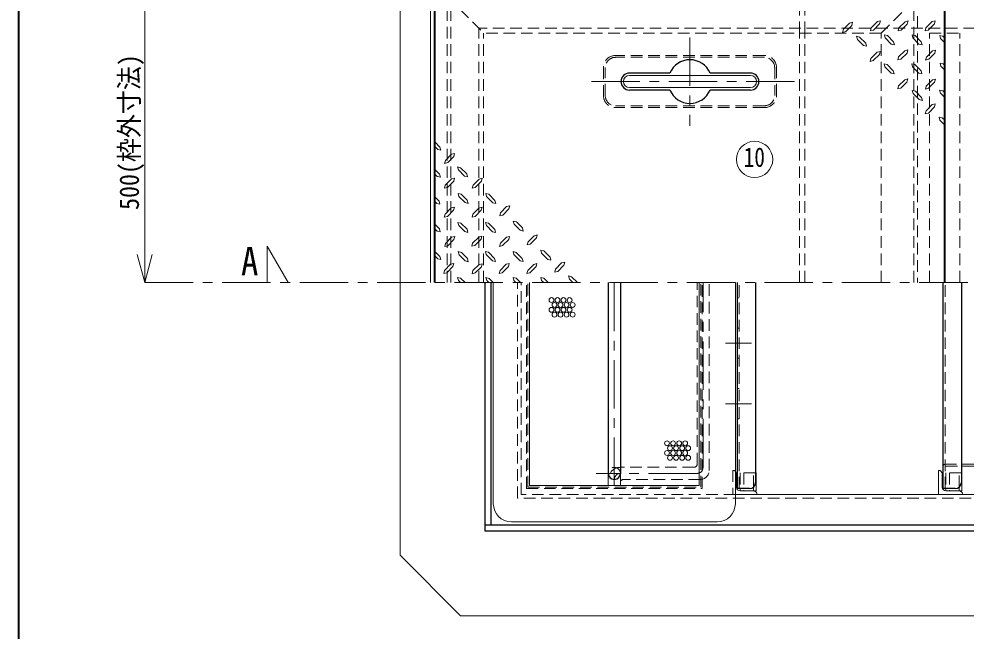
# Model space of a CAD drawing. Units: millimetres at full size, sheet at 1:8; details may follow other scales. Extents: x -1701 to 1539, y -1061 to 1187.
# Drawn here: x -1701 to -918, y 400 to 905 of the extents above; entities that cross this region are included whole.
import ezdxf
from ezdxf.enums import TextEntityAlignment as Align

# ---------------------------------------------------------------- set-up
doc = ezdxf.new("R2010")
doc.units = ezdxf.units.MM
doc.header["$LTSCALE"] = 8
doc.linetypes.add('CHAIN1', pattern=[8, 5, -1, 1, -1])
doc.linetypes.add('DASHED1', pattern=[1.8, 1.2, -0.6])
doc.layers.add('0-0_ﾚｲﾔ1', color=4, linetype='Continuous', lineweight=9)
doc.styles.add('ＭＳ ゴシック', font='')
doc.styles.get('ＭＳ ゴシック').set_extended_font_data('MS Gothic')

msp = doc.modelspace()

# ---------------------------------------------------------------- linework, layer by layer
at = {"layer": '0-0_ﾚｲﾔ1', "color": 1, "lineweight": 40}
for p, q in [((-1700.972, -1060.763), (-1700.972, 1187.237)), ((-935.972, 687.237), (-935.972, 933.237))]:
    msp.add_line(p, q, dxfattribs=at)
at = {"layer": '0-0_ﾚｲﾔ1'}
for p, q in [((-1596.972, 687.237), (-1596.972, 937.237)), ((-1385.972, 912.237), (-1385.972, 687.237)), ((-994.834, 895.71), (-989.772, 900.772)), ((-971.932, 895.63), (-966.87, 900.692)), ((-949.513, 895.79), (-944.45, 900.853)), ((-1019.664, 896.353), (-1020.307, 893.862)), ((-1017.736, 894.505), (-1020.307, 893.862)), ((-1017.736, 894.505), (-1012.673, 899.567)), ((-996.763, 897.558), (-997.406, 895.067)), ((-994.834, 895.71), (-997.406, 895.067)), ((-973.861, 897.478), (-974.504, 894.987)), ((-971.932, 895.63), (-974.504, 894.987)), ((-951.441, 897.638), (-952.084, 895.147)), ((-949.513, 895.79), (-952.084, 895.147)), ((-1008.093, 888.076), (-1008.736, 890.647)), ((-1006.245, 890.005), (-1008.736, 890.647)), ((-1008.093, 888.076), (-1003.031, 883.013)), ((-1006.245, 890.005), (-1001.182, 884.862)), ((-1001.182, 884.862), (-1000.459, 882.371)), ((-985.191, 889.281), (-985.834, 891.853)), ((-983.343, 891.21), (-985.834, 891.853)), ((-985.191, 889.281), (-980.129, 884.219)), ((-983.343, 891.21), (-978.281, 886.067)), ((-978.281, 886.067), (-977.557, 883.576)), ((-962.289, 889.201), (-962.932, 891.772)), ((-960.441, 891.13), (-962.932, 891.772)), ((-962.289, 889.201), (-957.227, 884.138)), ((-960.441, 891.13), (-955.379, 885.987)), ((-955.379, 885.987), (-954.656, 883.496)), ((-937.539, 890.647), (-940.111, 891.29)), ((-939.388, 888.719), (-940.111, 891.29)), ((-939.388, 888.719), (-935.972, 885.304)), ((-937.539, 890.647), (-935.972, 889.08)), ((-1000.459, 882.371), (-1003.031, 883.013)), ((-977.557, 883.576), (-980.129, 884.219)), ((-972.093, 871.683), (-967.031, 876.746)), ((-954.656, 883.496), (-957.227, 884.138)), ((-949.191, 871.603), (-944.129, 876.665)), ((-996.923, 872.326), (-997.566, 869.835)), ((-994.995, 870.478), (-997.566, 869.835)), ((-994.995, 870.478), (-989.932, 875.54)), ((-974.022, 873.531), (-974.664, 871.04)), ((-972.093, 871.683), (-974.664, 871.04)), ((-951.12, 873.451), (-951.763, 870.96)), ((-949.191, 871.603), (-951.763, 870.96)), ((-985.352, 865.335), (-985.995, 867.906)), ((-983.504, 867.263), (-985.995, 867.906)), ((-985.352, 865.335), (-980.289, 860.272)), ((-983.504, 867.263), (-978.441, 862.121)), ((-978.441, 862.121), (-977.718, 859.63)), ((-962.45, 865.255), (-963.093, 867.826)), ((-960.602, 867.183), (-963.093, 867.826)), ((-962.45, 865.255), (-957.388, 860.192)), ((-960.602, 867.183), (-955.539, 862.04)), ((-955.539, 862.04), (-954.816, 859.549)), ((-937.218, 867.826), (-939.789, 868.469)), ((-939.147, 865.897), (-939.789, 868.469)), ((-939.147, 865.897), (-935.972, 862.723)), ((-937.218, 867.826), (-935.972, 866.58)), ((-977.718, 859.63), (-980.289, 860.272)), ((-954.816, 859.549), (-957.388, 860.192)), ((-974.182, 849.585), (-974.825, 847.094)), ((-972.254, 847.737), (-974.825, 847.094)), ((-972.254, 847.737), (-967.191, 852.799)), ((-960.2, 845.246), (-962.772, 845.888)), ((-962.048, 843.317), (-962.772, 845.888)), ((-951.281, 849.505), (-951.923, 847.013)), ((-949.352, 847.656), (-951.923, 847.013)), ((-949.352, 847.656), (-944.289, 852.719)), ((-937.62, 845.567), (-940.191, 846.21)), ((-939.468, 843.638), (-940.191, 846.21)), ((-937.62, 845.567), (-935.972, 843.92)), ((-962.048, 843.317), (-956.986, 838.335)), ((-960.2, 845.246), (-955.138, 840.183)), ((-954.414, 837.612), (-956.986, 838.335)), ((-955.138, 840.183), (-954.414, 837.612)), ((-939.468, 843.638), (-935.972, 840.003)), ((-951.361, 829.094), (-946.298, 834.156)), ((-949.432, 827.246), (-944.45, 832.308)), ((-951.361, 829.094), (-952.004, 826.522)), ((-949.432, 827.246), (-952.004, 826.522)), ((-938.022, 823.308), (-940.593, 823.951)), ((-939.87, 821.38), (-940.593, 823.951)), ((-938.022, 823.308), (-935.972, 821.259)), ((-939.87, 821.38), (-935.972, 817.326)), ((-1353.075, 799.094), (-1356.972, 803.147)), ((-1354.923, 797.165), (-1356.972, 799.214)), ((-1353.075, 799.094), (-1352.352, 796.522)), ((-1354.923, 797.165), (-1352.352, 796.522)), ((-1343.513, 793.228), (-1348.495, 788.165)), ((-1341.584, 791.38), (-1346.647, 786.317)), ((-1343.513, 793.228), (-1340.941, 793.951)), ((-1341.584, 791.38), (-1340.941, 793.951)), ((-1338.531, 782.862), (-1335.959, 782.138)), ((-1337.807, 780.29), (-1338.531, 782.862)), ((-1353.477, 776.835), (-1356.972, 780.47)), ((-1355.325, 774.906), (-1356.972, 776.554)), ((-1355.325, 774.906), (-1352.754, 774.263)), ((-1353.477, 776.835), (-1352.754, 774.263)), ((-1332.745, 775.228), (-1337.807, 780.29)), ((-1330.897, 777.156), (-1335.959, 782.138)), ((-1332.745, 775.228), (-1330.173, 774.585)), ((-1330.897, 777.156), (-1330.173, 774.585)), ((-1343.593, 772.817), (-1348.656, 767.755)), ((-1343.593, 772.817), (-1341.022, 773.46)), ((-1341.664, 770.969), (-1341.022, 773.46)), ((-1320.691, 772.737), (-1325.754, 767.674)), ((-1320.691, 772.737), (-1318.12, 773.38)), ((-1318.763, 770.888), (-1318.12, 773.38)), ((-1338.129, 760.924), (-1335.557, 760.281)), ((-1337.406, 758.433), (-1338.129, 760.924)), ((-1330.495, 755.219), (-1335.557, 760.281)), ((-1315.227, 760.844), (-1312.656, 760.201)), ((-1314.504, 758.353), (-1315.227, 760.844)), ((-1307.593, 755.138), (-1312.656, 760.201)), ((-1353.798, 754.576), (-1356.972, 757.75)), ((-1355.727, 752.647), (-1356.972, 753.893)), ((-1355.727, 752.647), (-1353.156, 752.005)), ((-1353.798, 754.576), (-1353.156, 752.005)), ((-1332.343, 753.29), (-1337.406, 758.433)), ((-1332.343, 753.29), (-1329.852, 752.647)), ((-1330.495, 755.219), (-1329.852, 752.647)), ((-1309.441, 753.21), (-1314.504, 758.353)), ((-1309.441, 753.21), (-1306.95, 752.567)), ((-1307.593, 755.138), (-1306.95, 752.567)), ((-1343.754, 748.871), (-1348.816, 743.808)), ((-1343.754, 748.871), (-1341.182, 749.513)), ((-1341.825, 747.022), (-1341.182, 749.513)), ((-1320.852, 748.79), (-1325.914, 743.728)), ((-1320.852, 748.79), (-1318.281, 749.433)), ((-1318.923, 746.942), (-1318.281, 749.433)), ((-1297.95, 749.996), (-1303.013, 744.933)), ((-1297.95, 749.996), (-1295.379, 750.638)), ((-1296.022, 748.147), (-1295.379, 750.638)), ((-1338.289, 736.978), (-1335.718, 736.335)), ((-1337.566, 734.487), (-1338.289, 736.978)), ((-1330.656, 731.272), (-1335.718, 736.335)), ((-1315.388, 736.897), (-1312.816, 736.255)), ((-1314.664, 734.406), (-1315.388, 736.897)), ((-1307.754, 731.192), (-1312.816, 736.255)), ((-1292.486, 738.103), (-1289.914, 737.46)), ((-1291.763, 735.612), (-1292.486, 738.103)), ((-1284.852, 732.397), (-1289.914, 737.46)), ((-1353.557, 731.755), (-1356.972, 735.17)), ((-1355.406, 729.826), (-1356.972, 731.393)), ((-1355.406, 729.826), (-1352.834, 729.183)), ((-1353.557, 731.755), (-1352.834, 729.183)), ((-1332.504, 729.344), (-1337.566, 734.487)), ((-1332.504, 729.344), (-1330.013, 728.701)), ((-1330.656, 731.272), (-1330.013, 728.701)), ((-1309.602, 729.263), (-1314.664, 734.406)), ((-1309.602, 729.263), (-1307.111, 728.621)), ((-1307.754, 731.192), (-1307.111, 728.621)), ((-1286.7, 730.469), (-1291.763, 735.612)), ((-1286.7, 730.469), (-1284.209, 729.826)), ((-1284.852, 732.397), (-1284.209, 729.826)), ((-1343.432, 724.683), (-1348.495, 719.621)), ((-1343.432, 724.683), (-1340.861, 725.326)), ((-1341.504, 722.835), (-1340.861, 725.326)), ((-1321.013, 724.844), (-1326.075, 719.781)), ((-1321.013, 724.844), (-1318.441, 725.487)), ((-1319.084, 722.996), (-1318.441, 725.487)), ((-1298.111, 724.763), (-1303.173, 719.701)), ((-1298.111, 724.763), (-1295.539, 725.406)), ((-1296.182, 722.915), (-1295.539, 725.406)), ((-1275.209, 725.969), (-1280.272, 720.906)), ((-1275.209, 725.969), (-1272.638, 726.612)), ((-1273.281, 724.121), (-1272.638, 726.612)), ((-1353.075, 708.772), (-1356.972, 712.67)), ((-1337.968, 712.79), (-1335.397, 712.147)), ((-1337.245, 710.299), (-1337.968, 712.79)), ((-1315.548, 712.951), (-1312.977, 712.308)), ((-1314.825, 710.46), (-1315.548, 712.951)), ((-1307.914, 707.246), (-1312.977, 712.308)), ((-1292.647, 712.871), (-1290.075, 712.228)), ((-1291.923, 710.38), (-1292.647, 712.871)), ((-1285.013, 707.165), (-1290.075, 712.228)), ((-1269.745, 714.076), (-1267.173, 713.433)), ((-1269.022, 711.585), (-1269.745, 714.076)), ((-1262.111, 708.371), (-1267.173, 713.433)), ((-1596.972, 687.237), (-1603.184, 710.419)), ((-1596.972, 687.237), (-1590.761, 710.419)), ((-1354.923, 706.844), (-1356.972, 709.186)), ((-1354.923, 706.844), (-1352.352, 706.201)), ((-1353.075, 708.772), (-1352.352, 706.201)), ((-1332.182, 705.156), (-1337.245, 710.299)), ((-1330.334, 707.085), (-1335.397, 712.147)), ((-1332.182, 705.156), (-1329.691, 704.513)), ((-1330.334, 707.085), (-1329.691, 704.513)), ((-1309.763, 705.317), (-1314.825, 710.46)), ((-1309.763, 705.317), (-1307.272, 704.674)), ((-1307.914, 707.246), (-1307.272, 704.674)), ((-1286.861, 705.237), (-1291.923, 710.38)), ((-1286.861, 705.237), (-1284.37, 704.594)), ((-1285.013, 707.165), (-1284.37, 704.594)), ((-1263.959, 706.442), (-1269.022, 711.585)), ((-1263.959, 706.442), (-1261.468, 705.799)), ((-1262.111, 708.371), (-1261.468, 705.799)), ((-1344.236, 702.344), (-1349.298, 697.281)), ((-1344.236, 702.344), (-1341.664, 702.987)), ((-1342.307, 700.496), (-1341.664, 702.987)), ((-1320.772, 702.183), (-1325.834, 697.121)), ((-1320.772, 702.183), (-1318.2, 702.826)), ((-1318.843, 700.335), (-1318.2, 702.826)), ((-1298.352, 702.344), (-1303.414, 697.281)), ((-1298.352, 702.344), (-1295.781, 702.987)), ((-1296.423, 700.496), (-1295.781, 702.987)), ((-1275.45, 702.263), (-1280.513, 697.201)), ((-1275.45, 702.263), (-1272.879, 702.906)), ((-1273.522, 700.415), (-1272.879, 702.906)), ((-1252.548, 703.469), (-1257.611, 698.406)), ((-1252.548, 703.469), (-1249.977, 704.112)), ((-1250.62, 701.621), (-1249.977, 704.112)), ((-1338.531, 691.576), (-1335.959, 690.853)), ((-1337.807, 689.005), (-1338.531, 691.576)), ((-1336.039, 687.237), (-1337.807, 689.005)), ((-1332.343, 687.237), (-1335.959, 690.853)), ((-1315.066, 691.415), (-1312.495, 690.772)), ((-1314.423, 688.924), (-1315.066, 691.415)), ((-1312.736, 687.237), (-1314.423, 688.924)), ((-1309.095, 687.237), (-1312.495, 690.772)), ((-1292.647, 691.576), (-1290.075, 690.853)), ((-1292.004, 689.005), (-1292.647, 691.576)), ((-1290.236, 687.237), (-1292.004, 689.005)), ((-1286.459, 687.237), (-1290.075, 690.853)), ((-1269.745, 691.496), (-1267.173, 690.853)), ((-1269.022, 689.005), (-1269.745, 691.496)), ((-1267.254, 687.237), (-1269.022, 689.005)), ((-1263.557, 687.237), (-1267.173, 690.853)), ((-1239.415, 687.237), (-1244.272, 691.978)), ((-889.472, 537.237), (-922.222, 537.237)), ((-888.722, 535.737), (-922.222, 535.737)), ((-1104.972, 517.237), (-1104.972, 515.237)), ((-934.972, 517.237), (-934.972, 515.237))]:
    msp.add_line(p, q, dxfattribs=at)
at = {"layer": '0-0_ﾚｲﾔ1', "color": 7, "lineweight": 18}
for p, q in [((-1360.972, 937.237), (-1360.972, 687.237)), ((-1357.972, 934.237), (-1357.972, 687.237)), ((-1096.472, 858.237), (-1196.472, 858.237)), ((-1096.472, 848.237), (-1196.472, 848.237)), ((-1385.972, 687.237), (-1385.972, 462.237)), ((-1308.972, 504.737), (-1308.972, 687.237)), ((-1278.972, 519.737), (-1278.972, 687.237)), ((-1138.972, 519.737), (-1138.972, 687.237)), ((-1108.972, 504.737), (-1108.972, 687.237)), ((-940.972, 532.237), (-940.972, 512.237)), ((-1213.972, 529.737), (-1213.972, 519.737)), ((-1203.972, 529.737), (-1203.972, 519.737)), ((-1107.972, 518.237), (-1107.972, 529.237)), ((-1092.222, 530.237), (-1091.851, 530.237)), ((-1091.851, 515.237), (-1091.851, 530.237)), ((-937.972, 518.237), (-937.972, 529.237)), ((-922.222, 530.237), (-921.851, 530.237)), ((-921.851, 515.237), (-921.851, 530.237)), ((-1278.972, 519.737), (-1138.972, 519.737)), ((-1093.972, 515.237), (-1093.972, 518.437)), ((-923.972, 515.237), (-923.972, 518.437)), ((-585.972, 512.237), (-1108.972, 512.237)), ((-1104.972, 515.237), (-1091.851, 515.237)), ((-934.972, 515.237), (-921.851, 515.237)), ((-1123.972, 489.737), (-1293.972, 489.737)), ((-1385.972, 462.237), (-1335.972, 412.237)), ((-535.972, 412.237), (-1335.972, 412.237))]:
    msp.add_line(p, q, dxfattribs=at)
at = {"layer": '0-0_ﾚｲﾔ1', "color": 5, "lineweight": 25}
for p, q in [((-1356.972, 687.237), (-1356.972, 933.237)), ((-1163.056, 860.237), (-1196.472, 860.237)), ((-1096.472, 860.237), (-1129.889, 860.237)), ((-1163.056, 846.237), (-1196.472, 846.237)), ((-1096.472, 846.237), (-1129.889, 846.237)), ((-1315.972, 687.237), (-1315.972, 482.237)), ((-1310.972, 687.237), (-1310.972, 487.237)), ((-1213.972, 687.237), (-1213.972, 529.737)), ((-1203.972, 687.237), (-1203.972, 529.737)), ((-1107.222, 517.237), (-1107.222, 687.237)), ((-1092.222, 687.237), (-1092.222, 522.237)), ((-937.222, 517.237), (-937.222, 687.237)), ((-922.222, 687.237), (-922.222, 522.237)), ((-1097.222, 517.237), (-1107.222, 517.237)), ((-927.222, 517.237), (-937.222, 517.237)), ((-1315.972, 487.237), (-555.972, 487.237)), ((-1315.972, 482.237), (-555.972, 482.237))]:
    msp.add_line(p, q, dxfattribs=at)
at = {"layer": '0-0_ﾚｲﾔ1', "color": 7, "linetype": 'DASHED1', "lineweight": 18}
for p, q in [((-1346.972, 687.237), (-1346.972, 923.237)), ((-1346.504, 922.768), (-1316.972, 893.237)), ((-988.472, 893.237), (-958.941, 922.768)), ((-958.472, 921.637), (-958.472, 687.237)), ((-988.472, 893.237), (-1316.972, 893.237)), ((-1316.972, 687.237), (-1316.972, 893.237)), ((-1055.972, 687.237), (-1055.972, 893.237)), ((-1051.472, 687.237), (-1051.472, 893.237)), ((-988.472, 687.237), (-988.472, 893.237)), ((-948.472, 893.237), (-923.472, 893.237)), ((-948.472, 687.237), (-948.472, 893.237)), ((-923.472, 687.237), (-923.472, 893.237)), ((-1084.972, 874.737), (-1207.972, 874.737)), ((-1084.972, 873.237), (-1207.972, 873.237)), ((-1217.972, 864.737), (-1217.972, 841.737)), ((-1216.472, 841.737), (-1216.472, 864.737)), ((-1076.472, 864.737), (-1076.472, 841.737)), ((-1074.972, 841.737), (-1074.972, 864.737)), ((-1084.972, 833.237), (-1207.972, 833.237)), ((-1084.972, 831.737), (-1207.972, 831.737)), ((-1105.722, 517.237), (-1105.722, 687.237)), ((-935.722, 517.237), (-935.722, 687.237))]:
    msp.add_line(p, q, dxfattribs=at)
at = {"layer": '0-0_ﾚｲﾔ1', "linetype": 'DASHED1'}
for p, q in [((-1343.972, 687.237), (-1343.972, 920.237)), ((-1055.972, 893.237), (-1055.972, 920.237)), ((-1051.472, 893.237), (-1051.472, 920.237)), ((-961.472, 687.237), (-961.472, 920.237)), ((-550.972, 897.237), (-1320.972, 897.237)), ((-1320.972, 687.237), (-1320.972, 897.237)), ((-1288.972, 509.237), (-1288.972, 687.237)), ((-1285.972, 512.237), (-1285.972, 687.237)), ((-1281.472, 517.237), (-1281.472, 687.237)), ((-1280.472, 518.237), (-1280.472, 687.237)), ((-1140.6, 537.237), (-1140.6, 687.237)), ((-1137.472, 518.237), (-1137.472, 687.237)), ((-1136.472, 517.237), (-1136.472, 687.237)), ((-1130.6, 532.237), (-1130.6, 687.237)), ((-1107.222, 674.737), (-1105.722, 674.737)), ((-1107.222, 649.737), (-1105.722, 649.737)), ((-1107.222, 624.737), (-1105.722, 624.737)), ((-1107.222, 599.737), (-1105.722, 599.737)), ((-1107.222, 574.737), (-1105.722, 574.737)), ((-1143.1, 534.737), (-1203.972, 534.737)), ((-1110.972, 532.237), (-1110.972, 512.237)), ((-935.722, 537.237), (-922.222, 537.237)), ((-934.972, 535.737), (-922.222, 535.737)), ((-1138.1, 524.737), (-1201.472, 524.737)), ((-1092.222, 530.237), (-1104.972, 530.237)), ((-1104.972, 530.237), (-1104.972, 517.237)), ((-1101.972, 530.237), (-1101.972, 515.237)), ((-1093.972, 518.437), (-1093.972, 530.237)), ((-922.222, 530.237), (-934.972, 530.237)), ((-934.972, 530.237), (-934.972, 517.237)), ((-931.972, 530.237), (-931.972, 515.237)), ((-923.972, 518.437), (-923.972, 530.237)), ((-1281.472, 517.237), (-1136.472, 517.237)), ((-1280.472, 518.237), (-1137.472, 518.237)), ((-582.972, 509.237), (-1288.972, 509.237)), ((-1108.972, 512.237), (-1285.972, 512.237))]:
    msp.add_line(p, q, dxfattribs=at)
at = {"layer": '0-0_ﾚｲﾔ1', "linetype": 'CHAIN1'}
for p, q in [((-1146.472, 889.737), (-1146.472, 816.737)), ((-1059.972, 853.237), (-1232.972, 853.237)), ((-1478.472, 687.237), (-1495.972, 717.237)), ((-1495.972, 687.237), (-1495.972, 717.237)), ((-1596.972, 687.237), (-225.972, 687.237)), ((-1208.972, 687.237), (-1208.972, 519.737)), ((-1135.6, 534.737), (-1135.6, 687.237)), ((-1095.722, 637.237), (-1117.222, 637.237)), ((-1095.722, 587.237), (-1117.222, 587.237)), ((-1140.6, 529.737), (-1223.972, 529.737))]:
    msp.add_line(p, q, dxfattribs=at)
at = {"layer": '0-0_ﾚｲﾔ1'}
for points in [[(-1019.664, 896.353), (-1014.522, 901.496), (-1012.031, 902.138), (-1012.673, 899.567)], [(-996.763, 897.558), (-991.62, 902.701), (-989.129, 903.344), (-989.772, 900.772)], [(-973.861, 897.478), (-968.718, 902.621), (-966.227, 903.263), (-966.87, 900.692)], [(-951.441, 897.638), (-946.298, 902.781), (-943.807, 903.424), (-944.45, 900.853)], [(-996.923, 872.326), (-991.781, 877.469), (-989.289, 878.112), (-989.932, 875.54)], [(-974.022, 873.531), (-968.879, 878.674), (-966.388, 879.317), (-967.031, 876.746)], [(-951.12, 873.451), (-945.977, 878.594), (-943.486, 879.237), (-944.129, 876.665)], [(-974.182, 849.585), (-969.039, 854.728), (-966.548, 855.371), (-967.191, 852.799)], [(-951.281, 849.505), (-946.138, 854.647), (-943.647, 855.29), (-944.289, 852.719)], [(-946.298, 834.156), (-943.727, 834.88), (-944.45, 832.308)], [(-1346.647, 786.317), (-1349.218, 785.594), (-1348.495, 788.165)], [(-1341.664, 770.969), (-1346.807, 765.826), (-1349.298, 765.183), (-1348.656, 767.755)], [(-1318.763, 770.888), (-1323.906, 765.746), (-1326.397, 765.103), (-1325.754, 767.674)], [(-1341.825, 747.022), (-1346.968, 741.88), (-1349.459, 741.237), (-1348.816, 743.808)], [(-1318.923, 746.942), (-1324.066, 741.799), (-1326.557, 741.156), (-1325.914, 743.728)], [(-1296.022, 748.147), (-1301.164, 743.005), (-1303.656, 742.362), (-1303.013, 744.933)], [(-1341.504, 722.835), (-1346.647, 717.692), (-1349.138, 717.049), (-1348.495, 719.621)], [(-1319.084, 722.996), (-1324.227, 717.853), (-1326.718, 717.21), (-1326.075, 719.781)], [(-1296.182, 722.915), (-1301.325, 717.772), (-1303.816, 717.13), (-1303.173, 719.701)], [(-1273.281, 724.121), (-1278.423, 718.978), (-1280.914, 718.335), (-1280.272, 720.906)], [(-1342.307, 700.496), (-1347.45, 695.353), (-1349.941, 694.71), (-1349.298, 697.281)], [(-1318.843, 700.335), (-1323.986, 695.192), (-1326.477, 694.549), (-1325.834, 697.121)], [(-1296.423, 700.496), (-1301.566, 695.353), (-1304.057, 694.71), (-1303.414, 697.281)], [(-1273.522, 700.415), (-1278.664, 695.272), (-1281.156, 694.63), (-1280.513, 697.201)], [(-1250.62, 701.621), (-1255.763, 696.478), (-1258.254, 695.835), (-1257.611, 698.406)], [(-1243.227, 687.237), (-1246.12, 690.13), (-1246.843, 692.701), (-1244.272, 691.978)]]:
    msp.add_lwpolyline(points, dxfattribs=at)
at = {"layer": '0-0_ﾚｲﾔ1', "color": 7, "lineweight": 18}
msp.add_circle((-1093.079, 788.944), 15, dxfattribs=at)
at = {"layer": '0-0_ﾚｲﾔ1'}
for centre in [(-1260.933, 672.814), (-1255.933, 672.814), (-1250.933, 672.814), (-1245.933, 672.814), (-1260.933, 664.814), (-1258.433, 668.814), (-1255.933, 664.814), (-1253.433, 668.814), (-1250.933, 664.814), (-1248.433, 668.814), (-1245.933, 664.814), (-1243.433, 668.814), (-1258.433, 660.814), (-1253.433, 660.814), (-1248.433, 660.814), (-1243.433, 660.814), (-1165.441, 554.592), (-1160.441, 554.592), (-1155.441, 554.592), (-1150.441, 554.592), (-1165.441, 546.592), (-1162.941, 550.592), (-1160.441, 546.592), (-1157.941, 550.592), (-1155.441, 546.592), (-1152.941, 550.592), (-1150.441, 546.592), (-1147.941, 550.592), (-1162.941, 542.592), (-1157.941, 542.592), (-1152.941, 542.592), (-1147.941, 542.592)]:
    msp.add_circle(centre, 2, dxfattribs=at)
at = {"layer": '0-0_ﾚｲﾔ1', "color": 7, "linetype": 'DASHED1', "lineweight": 18}
for centre, radius, start, end in [((-1207.972, 864.737), 10, 90, 180), ((-1207.972, 864.737), 8.5, 90, 180), ((-1084.972, 864.737), 10, 0, 90), ((-1084.972, 864.737), 8.5, 0, 90), ((-1207.972, 841.737), 10, 180, 270), ((-1207.972, 841.737), 8.5, 180, 270), ((-1084.972, 841.737), 10, 270, 0), ((-1084.972, 841.737), 8.5, 270, 0), ((-1208.972, 529.737), 5, 0, 180)]:
    msp.add_arc(centre, radius, start, end, dxfattribs=at)
at = {"layer": '0-0_ﾚｲﾔ1', "color": 5, "lineweight": 25}
for centre, radius, start, end in [((-1146.472, 853.237), 18, 22.88538, 157.11462), ((-1196.472, 853.237), 7, 90, 270), ((-1096.472, 853.237), 7, 270, 90), ((-1146.472, 853.237), 18, 202.88538, 337.11462), ((-1208.972, 529.737), 5, 180, 0), ((-1097.222, 522.237), 5, 270, 0), ((-927.222, 522.237), 5, 270, 0)]:
    msp.add_arc(centre, radius, start, end, dxfattribs=at)
at = {"layer": '0-0_ﾚｲﾔ1', "color": 7, "lineweight": 18}
for centre, radius, start, end in [((-1196.472, 853.237), 5, 90, 270), ((-1096.472, 853.237), 5, 270, 90), ((-940.972, 529.237), 3, 0, 90), ((-1110.972, 529.237), 3, 0, 48.18968), ((-1104.972, 518.237), 3, 180, 270), ((-934.972, 518.237), 3, 180, 270), ((-1093.972, 512.237), 3, 0, 90), ((-923.972, 512.237), 3, 0, 90), ((-1293.972, 504.737), 15, 180, 270), ((-1123.972, 504.737), 15, 270, 0)]:
    msp.add_arc(centre, radius, start, end, dxfattribs=at)
at = {"layer": '0-0_ﾚｲﾔ1', "linetype": 'DASHED1'}
for centre, radius, start, end in [((-1203.972, 524.737), 10, 90, 180), ((-1143.1, 537.237), 2.5, 270, 0), ((-1138.1, 532.237), 7.5, 270, 0), ((-1110.972, 529.237), 3, 48.18968, 90), ((-935.722, 535.737), 1.5, 90, 180), ((-934.972, 534.987), 0.75, 90, 180), ((-1201.472, 522.237), 2.5, 90, 180)]:
    msp.add_arc(centre, radius, start, end, dxfattribs=at)
at = {"layer": '0-0_ﾚｲﾔ1', "linetype": 'CHAIN1'}
for centre, start, end in [((-1140.6, 534.737), 270, 0), ((-1203.972, 524.737), 90, 180)]:
    msp.add_arc(centre, 5, start, end, dxfattribs=at)

# ---------------------------------------------------------------- texts
at = {"layer": '0-0_ﾚｲﾔ1', "color": 7, "style": 'ＭＳ ゴシック', "width": 0.9}
msp.add_text('500(枠外寸法)', height=16.13, rotation=90, dxfattribs=at).set_placement((-1596.972, 747.237), align=Align.BOTTOM_LEFT)
at = {"layer": '0-0_ﾚｲﾔ1', "color": 7, "style": 'ＭＳ ゴシック'}
for s, height, width, p in [('10', 16.13, 0.8, (-1102.079, 777.944)), ('A', 23.46, 0.9, (-1517.472, 686.237))]:
    msp.add_text(s, height=height, dxfattribs=dict(at, width=width)).set_placement(p, align=Align.BOTTOM_LEFT)

doc.saveas('drawing.dxf')
